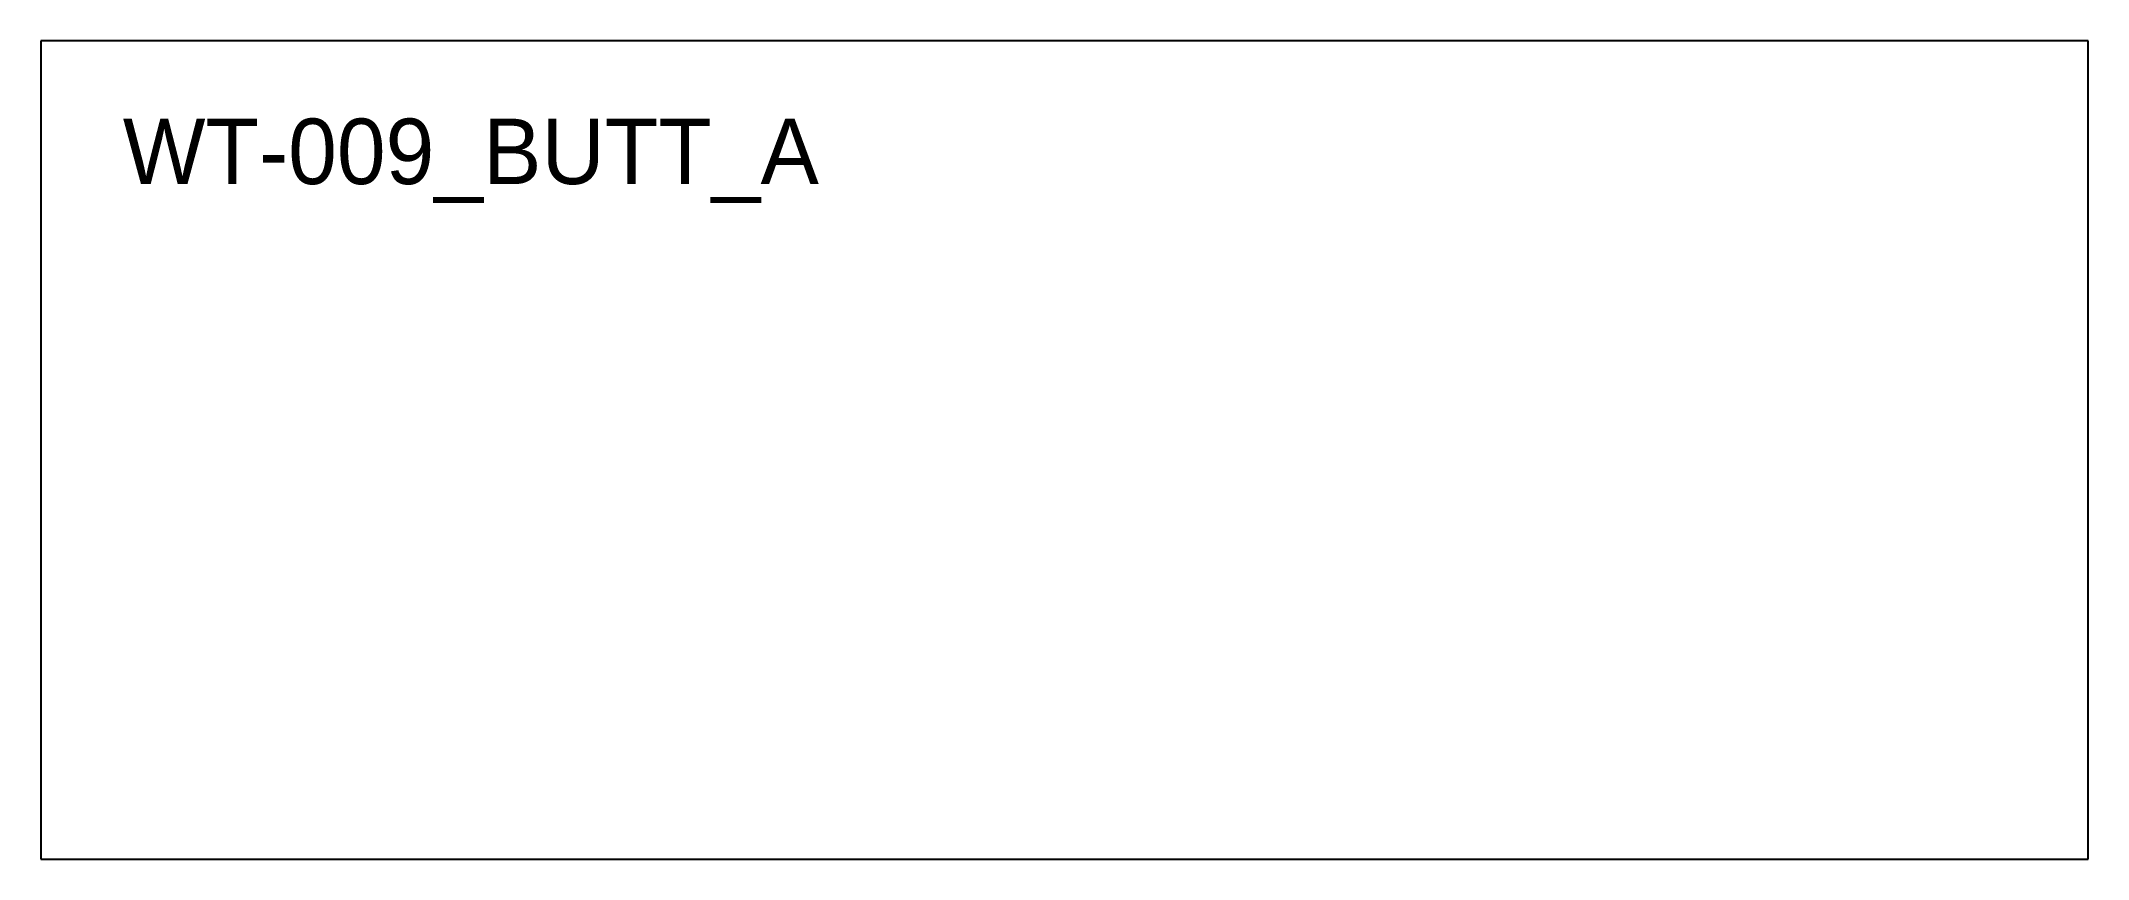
# Model space of a CAD drawing. Extents: x 0 to 5, y 0 to 2.
import ezdxf

# ---------------------------------------------------------------- set-up
doc = ezdxf.new("R2010")
doc.units = 0

msp = doc.modelspace()

# ---------------------------------------------------------------- linework, layer by layer
at = {"layer": 'CUT'}
for p, q in [((5, 2), (0, 2)), ((0, 2), (0, 0)), ((5, 0), (5, 2)), ((0, 0), (5, 0))]:
    msp.add_line(p, q, dxfattribs=at)

# ---------------------------------------------------------------- texts
at = {"layer": 'ETCH'}
msp.add_text('WT-009_BUTT_A', height=0.16, dxfattribs=at).set_placement((0.2, 1.65))

doc.saveas('drawing.dxf')
